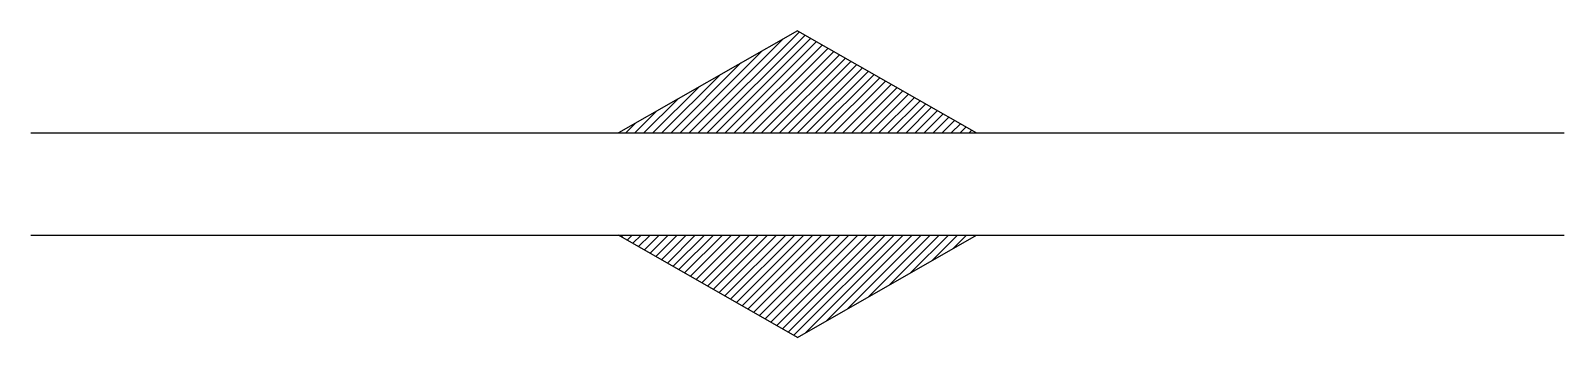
# Model space of a CAD drawing. Header units: metres. Extents: x 9.1 to 39.1, y 13 to 19.
import ezdxf

# ---------------------------------------------------------------- set-up
doc = ezdxf.new("R2010")
doc.units = ezdxf.units.M

msp = doc.modelspace()

# ---------------------------------------------------------------- hatches: boundary and pattern name
h = msp.add_hatch()
h.set_pattern_fill('SOLID')
h.paths.add_polyline_path([(27.58, 17.01), (24.08, 19.01), (20.58, 17.01)])
h = msp.add_hatch()
h.set_pattern_fill('SOLID')
h.paths.add_polyline_path([(20.58, 15.01), (24.08, 13.01), (27.58, 15.01)])

# ---------------------------------------------------------------- linework, layer by layer
for p, q in [((24.08, 19.01), (20.58, 17.01)), ((24.08, 19.01), (27.58, 17.01)), ((24.08, 13.01), (20.58, 15.01)), ((24.08, 13.01), (27.58, 15.01))]:
    msp.add_line(p, q)
for points in [[(9.08, 17.01), (39.08, 17.01)], [(9.08, 15.01), (39.08, 15.01)]]:
    msp.add_lwpolyline(points)

doc.saveas('drawing.dxf')
